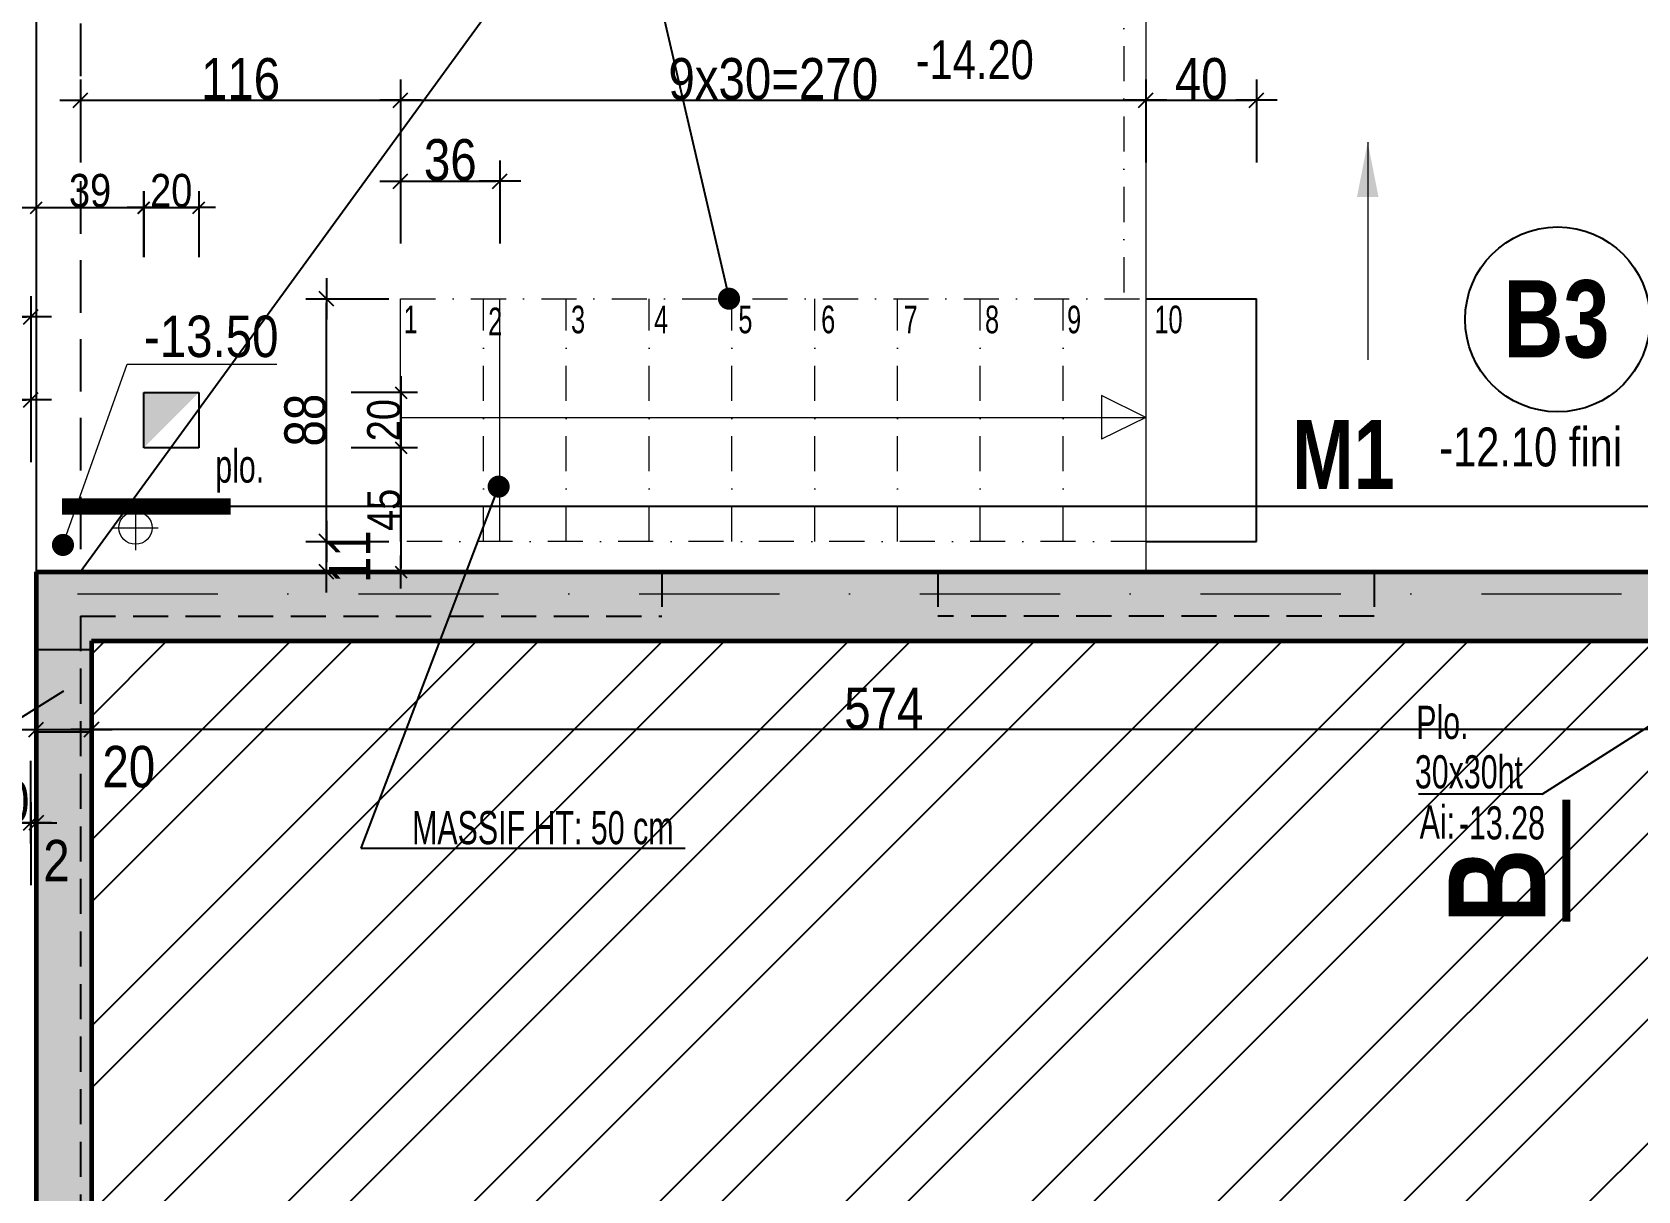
# Model space of a CAD drawing. Header units: millimetres. Extents: x -22 to 27383, y -3644 to 590.
# Drawn here: x 21529 to 22110, y -466 to -46 of the extents above; entities that cross this region are included whole.
import ezdxf
from ezdxf.enums import TextEntityAlignment as Align

# ---------------------------------------------------------------- set-up
doc = ezdxf.new("R2010")
doc.units = ezdxf.units.MM
doc.linetypes.add('CACHEX2', pattern=[19.05, 12.7, -6.35])
doc.linetypes.add('TIRETPTX2', pattern=[50.8, 25.4, -12.7, 0, -12.7])
for name, color, linetype in [('01_cote_gen', 4, 'Continuous'), ('01_linteaux', 2, 'Continuous'), ('01_murs_sup', 2, 'CACHEX2'), ('01_poch_murs', 253, 'Continuous'), ('01_resv', 32, 'Continuous'), ('01_texte', 230, 'Continuous'), ('AA_COTES', 2, 'Continuous')]:
    doc.layers.add(name, color=color, linetype=linetype)
doc.layers.add('01_murs_coup', color=5, linetype='Continuous', lineweight=60)
doc.layers.add('01_tram_axes', color=2, linetype='TIRETPTX2', lineweight=9)
doc.styles.add('ARIAL NA', font='ARIALN.TTF')
doc.styles.add('Arial Narrow', font='ARIALN.TTF')
doc.styles.add('Eurostile', font='')
doc.styles.add('impact', font='impact.ttf')
doc.styles.add('STYLE2', font='ARIALN.TTF')
doc.styles.get('Eurostile').set_extended_font_data('Eurostile')
doc.dimstyles.new('JB50', dxfattribs={"dimscale": 0.1, "dimtxt": 150, "dimasz": 15, "dimexe": 0.1, "dimexo": 0.1, "dimgap": 0.09, "dimtad": 1, "dimdec": 1, "dimdsep": 46, "dimtxsty": 'STYLE2', "dimblk1": 'BOND_G', "dimblk2": 'BOND_D', "dimsah": 1, "dimcen": 1.5, "dimdle": 0.01, "dimse1": 1, "dimse2": 1, "dimclrd": 4, "dimclre": 2, "dimclrt": 6, "dimazin": 2, "dimtfac": 2.333333, "dimtdec": 1, "dimtix": 1, "dimtmove": 2, "dimatfit": 3, "dimldrblk": 'BOND_G', "dimfxl": 1, "dimtolj": 1, "dimtzin": 0, "dimarcsym": 0})
doc.dimstyles.new('JB50res', dxfattribs={"dimscale": 0.1, "dimtxt": 120, "dimasz": 12, "dimexe": 0.1, "dimexo": 0.1, "dimgap": 0.09, "dimtad": 1, "dimdec": 1, "dimdsep": 46, "dimtxsty": 'STYLE2', "dimblk1": 'BOND_G', "dimblk2": 'BOND_D', "dimsah": 1, "dimcen": 1.5, "dimdle": 0.01, "dimse1": 1, "dimse2": 1, "dimclrd": 4, "dimclre": 2, "dimclrt": 6, "dimazin": 2, "dimtfac": 2.333333, "dimtdec": 1, "dimtix": 1, "dimtmove": 2, "dimatfit": 3, "dimldrblk": 'BOND_G', "dimfxl": 1, "dimtolj": 1, "dimtzin": 0, "dimarcsym": 0})

# ---------------------------------------------------------------- blocks, each defined once
blk = doc.blocks.new('BOND_G')
at = {"layer": 'AA_COTES', "color": 0}
for p, q in [((0, -5), (0, 15)), ((5, 0), (-5, 0)), ((1.77, 1.77), (-1.77, -1.77))]:
    blk.add_line(p, q, dxfattribs=at)
blk = doc.blocks.new('BOND_D')
at = {"layer": 'AA_COTES', "color": 0}
for p, q in [((0, 5), (0, -15)), ((5, 0), (-5, 0)), ((-1.77, -1.77), (1.77, 1.77))]:
    blk.add_line(p, q, dxfattribs=at)
blk = doc.blocks.new('*D1608')
at = {"layer": '01_cote_gen', "color": 4, "lineweight": -2, "transparency": 16777216}
blk.add_line((17929.25, -149.44), (21526.78, -149.44), dxfattribs=at)
at = {"layer": 'Defpoints', "color": 0, "transparency": 16777216}
for p in [(21528.28, -149.44), (17927.75, -171.94), (21528.28, -241.83)]:
    blk.add_point(p, dxfattribs=at)
at = {"layer": '01_cote_gen', "color": 4, "lineweight": -2, "transparency": 16777216, "xscale": 1.5, "yscale": 1.5, "zscale": 1.5, "rotation": 180}
blk.add_blockref('BOND_G', (17927.75, -149.44), dxfattribs=at)
at = {"layer": '01_cote_gen', "color": 4, "lineweight": -2, "transparency": 16777216, "xscale": 1.5, "yscale": 1.5, "zscale": 1.5}
blk.add_blockref('BOND_D', (21528.28, -149.44), dxfattribs=at)
at = {"layer": '01_cote_gen', "color": 6, "transparency": 16777216, "insert": (19728.01, -141.77), "char_height": 15, "attachment_point": 5, "style": 'STYLE2'}
blk.add_mtext('\\A1;3600.5', dxfattribs=at)
blk = doc.blocks.new('*D1610')
at = {"layer": '01_cote_gen', "color": 4, "lineweight": -2, "transparency": 16777216}
blk.add_line((21509.78, -332.79), (21526.78, -332.79), dxfattribs=at)
at = {"layer": 'Defpoints', "color": 0, "transparency": 16777216}
for p in [(21528.28, -332.79), (21508.28, -343.38), (21528.28, -343.38)]:
    blk.add_point(p, dxfattribs=at)
at = {"layer": '01_cote_gen', "color": 4, "lineweight": -2, "transparency": 16777216, "xscale": 1.5, "yscale": 1.5, "zscale": 1.5, "rotation": 180}
blk.add_blockref('BOND_G', (21508.28, -332.79), dxfattribs=at)
at = {"layer": '01_cote_gen', "color": 4, "lineweight": -2, "transparency": 16777216, "xscale": 1.5, "yscale": 1.5, "zscale": 1.5}
blk.add_blockref('BOND_D', (21528.28, -332.79), dxfattribs=at)
at = {"layer": '01_cote_gen', "color": 6, "transparency": 16777216, "insert": (21518.28, -325.12), "char_height": 15, "attachment_point": 5, "style": 'STYLE2'}
blk.add_mtext('\\A1;20', dxfattribs=at)
blk = doc.blocks.new('*D1614')
at = {"layer": '01_cote_gen', "color": 4, "lineweight": -2, "transparency": 16777216}
blk.add_line((20760.26, -179.51), (21526.78, -179.51), dxfattribs=at)
at = {"layer": 'Defpoints', "color": 0, "transparency": 16777216}
for p in [(21528.28, -171.94), (21528.28, -179.51), (20758.76, -202.01)]:
    blk.add_point(p, dxfattribs=at)
at = {"layer": '01_cote_gen', "color": 4, "lineweight": -2, "transparency": 16777216, "xscale": 1.5, "yscale": 1.5, "zscale": 1.5, "rotation": 180}
blk.add_blockref('BOND_G', (20758.76, -179.51), dxfattribs=at)
at = {"layer": '01_cote_gen', "color": 4, "lineweight": -2, "transparency": 16777216, "xscale": 1.5, "yscale": 1.5, "zscale": 1.5}
blk.add_blockref('BOND_D', (21528.28, -179.51), dxfattribs=at)
at = {"layer": '01_cote_gen', "color": 6, "transparency": 16777216, "insert": (21143.52, -171.84), "char_height": 15, "attachment_point": 5, "style": 'STYLE2'}
blk.add_mtext('\\A1;769.5', dxfattribs=at)
blk = doc.blocks.new('*D1860')
at = {"layer": '01_resv', "color": 4, "lineweight": -2, "transparency": 16777216}
blk.add_line((21662.36, -178.04), (21662.36, -195.64), dxfattribs=at)
at = {"layer": 'Defpoints', "color": 0, "transparency": 16777216}
for p in [(21589.17, -176.84), (21589.17, -196.84), (21662.36, -196.84)]:
    blk.add_point(p, dxfattribs=at)
at = {"layer": '01_resv', "color": 4, "lineweight": -2, "transparency": 16777216, "xscale": 1.2, "yscale": 1.2, "zscale": 1.2}
for name, p, rotation in [('BOND_G', (21662.36, -176.84), 90), ('BOND_D', (21662.36, -196.84), 270)]:
    blk.add_blockref(name, p, dxfattribs=dict(at, rotation=rotation))
at = {"layer": '01_resv', "color": 6, "lineweight": 0, "transparency": 16777216, "insert": (21656.22, -186.84), "char_height": 12, "attachment_point": 5, "rotation": 90, "style": 'STYLE2'}
blk.add_mtext('\\A1;20', dxfattribs=at)
blk = doc.blocks.new('*D1836')
at = {"layer": '01_resv', "color": 4, "lineweight": -2, "transparency": 16777216}
blk.add_line((21662.36, -198.04), (21662.36, -240.63), dxfattribs=at)
at = {"layer": 'Defpoints', "color": 0, "transparency": 16777216}
for p in [(21647.12, -196.84), (21651.99, -241.83), (21662.36, -241.83)]:
    blk.add_point(p, dxfattribs=at)
at = {"layer": '01_resv', "color": 4, "lineweight": -2, "transparency": 16777216, "xscale": 1.2, "yscale": 1.2, "zscale": 1.2}
for name, p, rotation in [('BOND_G', (21662.36, -196.84), 90), ('BOND_D', (21662.36, -241.83), 270)]:
    blk.add_blockref(name, p, dxfattribs=dict(at, rotation=rotation))
at = {"layer": '01_resv', "color": 6, "lineweight": 0, "transparency": 16777216, "insert": (21656.25, -219.34), "char_height": 12, "attachment_point": 5, "rotation": 90, "style": 'STYLE2'}
blk.add_mtext('\\A1;45', dxfattribs=at)
blk = doc.blocks.new('*D1861')
at = {"layer": '01_resv', "color": 4, "lineweight": -2, "transparency": 16777216}
blk.add_line((21531.48, -109.83), (21568.07, -109.83), dxfattribs=at)
at = {"layer": 'Defpoints', "color": 0, "transparency": 16777216}
for p in [(21569.27, -109.83), (21530.28, -118.59), (21569.27, -176.84)]:
    blk.add_point(p, dxfattribs=at)
at = {"layer": '01_resv', "color": 4, "lineweight": -2, "transparency": 16777216, "xscale": 1.2, "yscale": 1.2, "zscale": 1.2, "rotation": 180}
blk.add_blockref('BOND_G', (21530.28, -109.83), dxfattribs=at)
at = {"layer": '01_resv', "color": 4, "lineweight": -2, "transparency": 16777216, "xscale": 1.2, "yscale": 1.2, "zscale": 1.2}
blk.add_blockref('BOND_D', (21569.27, -109.83), dxfattribs=at)
at = {"layer": '01_resv', "color": 6, "lineweight": 0, "transparency": 16777216, "insert": (21549.78, -103.7), "char_height": 12, "attachment_point": 5, "style": 'STYLE2'}
blk.add_mtext('\\A1;39', dxfattribs=at)
blk = doc.blocks.new('*D1837')
at = {"layer": '01_resv', "color": 4, "lineweight": -2, "transparency": 16777216}
blk.add_line((21570.37, -109.83), (21587.97, -109.83), dxfattribs=at)
at = {"layer": 'Defpoints', "color": 0, "transparency": 16777216}
for p in [(21589.17, -109.83), (21569.17, -115.83), (21589.17, -176.84)]:
    blk.add_point(p, dxfattribs=at)
at = {"layer": '01_resv', "color": 4, "lineweight": -2, "transparency": 16777216, "xscale": 1.2, "yscale": 1.2, "zscale": 1.2, "rotation": 180}
blk.add_blockref('BOND_G', (21569.17, -109.83), dxfattribs=at)
at = {"layer": '01_resv', "color": 4, "lineweight": -2, "transparency": 16777216, "xscale": 1.2, "yscale": 1.2, "zscale": 1.2}
blk.add_blockref('BOND_D', (21589.17, -109.83), dxfattribs=at)
at = {"layer": '01_resv', "color": 6, "lineweight": 0, "transparency": 16777216, "insert": (21579.17, -103.7), "char_height": 12, "attachment_point": 5, "style": 'STYLE2'}
blk.add_mtext('\\A1;20', dxfattribs=at)
blk = doc.blocks.new('*D2252')
at = {"layer": '01_linteaux', "color": 4, "lineweight": -2, "transparency": 16777216}
for p, q in [((21526.78, -332.79), (21525.28, -332.79)), ((21528.28, -332.79), (21530.28, -332.79)), ((21531.78, -332.79), (21533.28, -332.79))]:
    blk.add_line(p, q, dxfattribs=at)
at = {"layer": 'Defpoints', "color": 0, "transparency": 16777216}
for p in [(21530.28, -332.79), (21528.28, -355.29), (21530.28, -355.29)]:
    blk.add_point(p, dxfattribs=at)
at = {"layer": '01_linteaux', "color": 4, "lineweight": -2, "transparency": 16777216, "xscale": 1.5, "yscale": 1.5, "zscale": 1.5}
blk.add_blockref('BOND_G', (21528.28, -332.79), dxfattribs=at)
at = {"layer": '01_linteaux', "color": 4, "lineweight": -2, "transparency": 16777216, "xscale": 1.5, "yscale": 1.5, "zscale": 1.5, "rotation": 180}
blk.add_blockref('BOND_D', (21530.28, -332.79), dxfattribs=at)
at = {"layer": '01_linteaux', "color": 6, "transparency": 16777216, "insert": (21537.6, -346.45), "char_height": 15, "attachment_point": 5, "style": 'STYLE2'}
blk.add_mtext('\\A1;2', dxfattribs=at)
blk = doc.blocks.new('*D2253')
at = {"layer": '01_cote_gen', "color": 4, "lineweight": -2, "transparency": 16777216}
blk.add_line((21531.78, -298.96), (21548.78, -298.96), dxfattribs=at)
at = {"layer": 'Defpoints', "color": 0, "transparency": 16777216}
for p in [(21550.28, -298.96), (21530.28, -314.45), (21550.28, -314.45)]:
    blk.add_point(p, dxfattribs=at)
at = {"layer": '01_cote_gen', "color": 4, "lineweight": -2, "transparency": 16777216, "xscale": 1.5, "yscale": 1.5, "zscale": 1.5, "rotation": 180}
blk.add_blockref('BOND_G', (21530.28, -298.96), dxfattribs=at)
at = {"layer": '01_cote_gen', "color": 4, "lineweight": -2, "transparency": 16777216, "xscale": 1.5, "yscale": 1.5, "zscale": 1.5}
blk.add_blockref('BOND_D', (21550.28, -298.96), dxfattribs=at)
at = {"layer": '01_cote_gen', "color": 6, "transparency": 16777216, "insert": (21563.81, -312.48), "char_height": 15, "attachment_point": 5, "style": 'STYLE2'}
blk.add_mtext('\\A1;20', dxfattribs=at)
blk = doc.blocks.new('*D2255')
at = {"layer": '01_cote_gen', "color": 4, "lineweight": -2, "transparency": 16777216}
blk.add_line((22122.78, -298.96), (21551.78, -298.96), dxfattribs=at)
at = {"layer": 'Defpoints', "color": 0, "transparency": 16777216}
for p in [(21550.28, -298.96), (22124.28, -334.61), (21550.28, -353.79)]:
    blk.add_point(p, dxfattribs=at)
at = {"layer": '01_cote_gen', "color": 4, "lineweight": -2, "transparency": 16777216, "xscale": 1.5, "yscale": 1.5, "zscale": 1.5, "rotation": 180}
blk.add_blockref('BOND_D', (21550.28, -298.96), dxfattribs=at)
at = {"layer": '01_cote_gen', "color": 4, "lineweight": -2, "transparency": 16777216, "xscale": 1.5, "yscale": 1.5, "zscale": 1.5}
blk.add_blockref('BOND_G', (22124.28, -298.96), dxfattribs=at)
at = {"layer": '01_cote_gen', "color": 6, "transparency": 16777216, "insert": (21837.28, -291.33), "char_height": 15, "attachment_point": 5, "style": 'STYLE2'}
blk.add_mtext('\\A1;574', dxfattribs=at)
blk = doc.blocks.new('*D2339')
at = {"layer": '01_cote_gen', "color": 4, "lineweight": -2, "transparency": 16777216}
blk.add_line((21663.76, -100.27), (21696.76, -100.27), dxfattribs=at)
at = {"layer": 'Defpoints', "color": 0, "transparency": 16777216}
for p in [(21698.26, -100.27), (21662.26, -107.77), (21698.26, -122.77)]:
    blk.add_point(p, dxfattribs=at)
at = {"layer": '01_cote_gen', "color": 4, "lineweight": -2, "transparency": 16777216, "xscale": 1.5, "yscale": 1.5, "zscale": 1.5, "rotation": 180}
blk.add_blockref('BOND_G', (21662.26, -100.27), dxfattribs=at)
at = {"layer": '01_cote_gen', "color": 4, "lineweight": -2, "transparency": 16777216, "xscale": 1.5, "yscale": 1.5, "zscale": 1.5}
blk.add_blockref('BOND_D', (21698.26, -100.27), dxfattribs=at)
at = {"layer": '01_cote_gen', "color": 6, "lineweight": 0, "transparency": 16777216, "insert": (21680.26, -92.6), "char_height": 15, "attachment_point": 5, "style": 'STYLE2'}
blk.add_mtext('\\A1;36', dxfattribs=at)
blk = doc.blocks.new('*D2337')
at = {"layer": '01_cote_gen', "color": 4, "lineweight": -2, "transparency": 16777216}
blk.add_line((21547.78, -70.91), (21660.76, -70.91), dxfattribs=at)
at = {"layer": 'Defpoints', "color": 0, "transparency": 16777216}
for p in [(21662.26, -70.91), (21546.28, -78.25), (21662.26, -117.4)]:
    blk.add_point(p, dxfattribs=at)
at = {"layer": '01_cote_gen', "color": 4, "lineweight": -2, "transparency": 16777216, "xscale": 1.5, "yscale": 1.5, "zscale": 1.5, "rotation": 180}
blk.add_blockref('BOND_G', (21546.28, -70.91), dxfattribs=at)
at = {"layer": '01_cote_gen', "color": 4, "lineweight": -2, "transparency": 16777216, "xscale": 1.5, "yscale": 1.5, "zscale": 1.5}
blk.add_blockref('BOND_D', (21662.26, -70.91), dxfattribs=at)
at = {"layer": '01_cote_gen', "color": 6, "lineweight": 0, "transparency": 16777216, "insert": (21604.27, -63.24), "char_height": 15, "attachment_point": 5, "style": 'STYLE2'}
blk.add_mtext('\\A1;116', dxfattribs=at)
blk = doc.blocks.new('*D2340')
at = {"layer": '01_cote_gen', "color": 4, "lineweight": -2, "transparency": 16777216}
blk.add_line((21663.76, -70.91), (21930.76, -70.91), dxfattribs=at)
at = {"layer": 'Defpoints', "color": 0, "transparency": 16777216}
for p in [(21932.26, -70.91), (21662.26, -78.41), (21932.26, -162.65)]:
    blk.add_point(p, dxfattribs=at)
at = {"layer": '01_cote_gen', "color": 4, "lineweight": -2, "transparency": 16777216, "xscale": 1.5, "yscale": 1.5, "zscale": 1.5, "rotation": 180}
blk.add_blockref('BOND_G', (21662.26, -70.91), dxfattribs=at)
at = {"layer": '01_cote_gen', "color": 4, "lineweight": -2, "transparency": 16777216, "xscale": 1.5, "yscale": 1.5, "zscale": 1.5}
blk.add_blockref('BOND_D', (21932.26, -70.91), dxfattribs=at)
at = {"layer": '01_cote_gen', "color": 6, "lineweight": 0, "transparency": 16777216, "insert": (21797.26, -63.24), "char_height": 15, "attachment_point": 5, "style": 'STYLE2'}
blk.add_mtext('\\A1;9x30=270', dxfattribs=at)
blk = doc.blocks.new('*D2341')
at = {"layer": '01_cote_gen', "color": 4, "lineweight": -2, "transparency": 16777216}
blk.add_line((21635.44, -229.33), (21635.44, -144.33), dxfattribs=at)
at = {"layer": 'Defpoints', "color": 0, "transparency": 16777216}
for p in [(21635.44, -142.83), (21662.26, -142.83), (21642.94, -230.83)]:
    blk.add_point(p, dxfattribs=at)
at = {"layer": '01_cote_gen', "color": 4, "lineweight": -2, "transparency": 16777216, "xscale": 1.5, "yscale": 1.5, "zscale": 1.5}
for name, p, rotation in [('BOND_D', (21635.44, -142.83), 90), ('BOND_G', (21635.44, -230.83), 270)]:
    blk.add_blockref(name, p, dxfattribs=dict(at, rotation=rotation))
at = {"layer": '01_cote_gen', "color": 6, "lineweight": 0, "transparency": 16777216, "insert": (21627.78, -186.83), "char_height": 15, "attachment_point": 5, "rotation": 90, "style": 'STYLE2'}
blk.add_mtext('\\A1;88', dxfattribs=at)
blk = doc.blocks.new('*D2342')
at = {"layer": '01_cote_gen', "color": 4, "lineweight": -2, "transparency": 16777216}
blk.add_line((21933.76, -70.91), (21970.76, -70.91), dxfattribs=at)
at = {"layer": 'Defpoints', "color": 0, "transparency": 16777216}
for p in [(21972.26, -70.91), (21932.26, -93.41), (21972.26, -142.83)]:
    blk.add_point(p, dxfattribs=at)
at = {"layer": '01_cote_gen', "color": 4, "lineweight": -2, "transparency": 16777216, "xscale": 1.5, "yscale": 1.5, "zscale": 1.5, "rotation": 180}
blk.add_blockref('BOND_G', (21932.26, -70.91), dxfattribs=at)
at = {"layer": '01_cote_gen', "color": 4, "lineweight": -2, "transparency": 16777216, "xscale": 1.5, "yscale": 1.5, "zscale": 1.5}
blk.add_blockref('BOND_D', (21972.26, -70.91), dxfattribs=at)
at = {"layer": '01_cote_gen', "color": 6, "lineweight": 0, "transparency": 16777216, "insert": (21952.26, -63.24), "char_height": 15, "attachment_point": 5, "style": 'STYLE2'}
blk.add_mtext('\\A1;40', dxfattribs=at)
blk = doc.blocks.new('*D2431')
at = {"layer": '01_cote_gen', "color": 4, "lineweight": -2, "transparency": 16777216}
blk.add_line((21635.44, -240.33), (21635.44, -232.33), dxfattribs=at)
at = {"layer": 'Defpoints', "color": 0, "transparency": 16777216}
for p in [(21635.44, -230.83), (21698.26, -230.83), (21698.5, -241.83)]:
    blk.add_point(p, dxfattribs=at)
at = {"layer": '01_cote_gen', "color": 4, "lineweight": -2, "transparency": 16777216, "xscale": 1.5, "yscale": 1.5, "zscale": 1.5}
for name, p, rotation in [('BOND_D', (21635.44, -230.83), 90), ('BOND_G', (21635.44, -241.83), 270)]:
    blk.add_blockref(name, p, dxfattribs=dict(at, rotation=rotation))
at = {"layer": '01_cote_gen', "color": 6, "lineweight": 0, "transparency": 16777216, "insert": (21643.82, -236.33), "char_height": 15, "attachment_point": 5, "rotation": 90, "style": 'STYLE2'}
blk.add_mtext('\\A1;11', dxfattribs=at)

msp = doc.modelspace()

# ---------------------------------------------------------------- hatches: boundary and pattern name
at = {"layer": '01_murs_sup'}
h = msp.add_hatch(dxfattribs=at)
h.set_pattern_fill('DASH', color=256, scale=2.5, angle=135)
h.set_pattern_definition([(135, (-632.5555, 11538.144), (-11.2253202, 9e-16), [7.9375, -7.9375])])
h.paths.add_polyline_path([(21546.28, -257.83), (21756.83, -257.83), (21756.83, -241.83), (21530.28, -241.83), (21530.28, -868.95), (21804.22, -868.94), (21804.22, -850.94), (21546.28, -850.95)])
h.paths.add_polyline_path([(22014.97, -241.83), (21856.83, -241.83), (21856.83, -257.83), (22014.97, -257.83)])
h.paths.add_polyline_path([(22332.66, -241.83), (22214.97, -241.83), (22214.97, -257.83), (22264.97, -257.83), (22264.97, -850.84), (21907.42, -850.84), (21907.42, -868.93), (22626.98, -868.88), (22626.97, -850.88), (22282.97, -850.91), (22282.97, -257.83), (22332.66, -257.83)])
h.paths.add_polyline_path([(22652.74, -241.83), (22432.66, -241.83), (22432.66, -257.83), (22652.74, -257.83)])
h.paths.add_polyline_path([(23401.4, -241.83), (22952.74, -241.83), (22952.74, -257.83), (23149.24, -257.83), (23149.24, -815.86), (22963.24, -815.86), (22963.24, -850.86), (22728.97, -850.91), (22728.98, -868.91), (22981.24, -868.86), (22981.24, -833.86), (23149.24, -833.86), (23149.24, -895.71), (23167.24, -895.71), (23167.24, -257.83), (23401.4, -257.83)])
h.paths.add_polyline_path([(23678.24, -241.83), (23501.4, -241.83), (23501.4, -257.83), (23662.24, -257.83), (23662.24, -408.79), (23678.24, -408.79)])
h.paths.add_polyline_path([(23678.24, -708.79), (23662.24, -708.79), (23662.24, -1067.83), (23167.24, -1067.83), (23167.24, -998.91), (23149.24, -998.91), (23149.24, -1778.83), (23167.24, -1778.83), (23167.24, -1085.83), (23662.24, -1085.83), (23662.24, -1208.79), (23678.24, -1208.79)])
h.paths.add_polyline_path([(23018.84, -998.87), (22913.84, -998.87), (22913.84, -1016.87), (23000.84, -1016.87), (23000.84, -1677.83), (22965.84, -1677.83), (22965.84, -1885.83), (22562.18, -1885.83), (22562.18, -1756.03), (22546.18, -1756.03), (22546.18, -2312.92), (22562.18, -2312.92), (22562.18, -1903.83), (23000.84, -1903.83), (23000.84, -1923.83), (23018.84, -1923.83), (23018.84, -1885.83), (22983.84, -1885.83), (22983.84, -1695.83), (23018.84, -1695.83)])
h.paths.add_polyline_path([(22562.18, -1609.83), (22526.42, -1609.83), (22526.42, -1625.83), (22546.18, -1625.83), (22546.18, -1656.03), (22562.18, -1656.03)])
h.paths.add_polyline_path([(22282.97, -1016.87), (22811.84, -1016.87), (22811.84, -998.87), (22200.97, -998.87), (22200.97, -1016.87), (22264.97, -1016.87), (22264.97, -1609.83), (22190.8, -1609.83), (22190.8, -1625.83), (22326.42, -1625.83), (22326.42, -1609.83), (22282.97, -1609.83)])
h.paths.add_polyline_path([(21990.8, -1609.83), (21891.59, -1609.83), (21891.59, -1625.83), (21990.8, -1625.83)], flags=17)
h.paths.add_polyline_path([(21791.59, -1609.83), (21546.28, -1609.83), (21546.28, -1016.87), (22098.97, -1016.87), (22098.97, -998.87), (21530.28, -998.87), (21530.28, -1625.83), (21791.59, -1625.83)])
h.paths.add_polyline_path([(23678.24, -1508.79), (23662.24, -1508.79), (23662.24, -1885.83), (23167.24, -1885.83), (23167.24, -1880.83), (23149.24, -1880.83), (23149.24, -1963.83), (23167.24, -1963.83), (23167.24, -1903.83), (23662.24, -1903.83), (23662.24, -2008.79), (23678.24, -2008.79)])
h.paths.add_polyline_path([(23678.24, -2108.79), (23662.24, -2108.79), (23662.24, -2408.79), (23678.24, -2408.79)])
h.paths.add_polyline_path([(23322.24, -2814.73), (23167.24, -2814.73), (23167.24, -2065.83), (23149.24, -2065.83), (23149.24, -2179.84), (23018.84, -2179.84), (23018.84, -2025.83), (23000.84, -2025.83), (23000.84, -2197.84), (23149.24, -2197.84), (23149.24, -2814.73), (23022.24, -2814.73), (23022.24, -2830.73), (23322.24, -2830.73)])
h.paths.add_polyline_path([(23678.24, -2708.79), (23662.24, -2708.79), (23662.24, -2814.73), (23422.24, -2814.73), (23422.24, -2830.73), (23678.24, -2830.73)])
h.paths.add_polyline_path([(22722.24, -2814.73), (22562.18, -2814.73), (22562.18, -2412.92), (22546.18, -2412.92), (22546.18, -2830.73), (22722.24, -2830.73)])
at = {"layer": '01_poch_murs'}
h = msp.add_hatch(color=256, dxfattribs=at)
h.dxf.hatch_style = 1
h.paths.add_polyline_path([(22654.24, -241.83), (21530.28, -241.83), (21530.28, -269.93), (21550.28, -269.93), (21550.28, -266.83), (22124.28, -266.83), (22124.28, -690.83), (22144.28, -690.83), (22144.28, -266.83), (22418.28, -266.83), (22418.28, -757.83), (22438.28, -757.83), (22438.28, -567.83), (22438.28, -567.83), (22438.28, -526.83), (22438.28, -257.83), (22654.24, -257.83)])
h = msp.add_hatch(dxfattribs=at)
h.set_pattern_fill('ANSI32', color=256, scale=5)
h.paths.add_polyline_path([(22124.28, -266.83), (21550.28, -266.83), (21550.28, -690.83), (22124.28, -690.83)])
h.paths.add_polyline_path([(22011.41, -506.28, -1), (21949.45, -506.28, -1)], flags=16)
h.paths.add_polyline_path([(21819.28, -655.69), (21855.45, -655.69), (21855.45, -624.46), (21819.28, -624.46)], flags=24)
h.paths.add_polyline_path([(21550.69, -328.01), (21577.3, -328.01), (21577.3, -296.79), (21550.69, -296.79)], flags=24)
h.paths.add_polyline_path([(21819.28, -306.86), (21855.45, -306.86), (21855.45, -275.63), (21819.28, -275.63)], flags=24)
h.paths.add_polyline_path([(21959.91, -530.64), (21994.27, -530.64), (21994.27, -478.14), (21959.91, -478.14)], flags=24)
h.paths.add_polyline_path([(21663.32, -343.88), (21764.25, -343.88), (21764.25, -325.26), (21663.32, -325.26)], flags=24)
h.paths.add_polyline_path([(21846.1, -690.88), (21897.69, -690.88), (21897.69, -675.56), (21846.1, -675.56)], flags=9)
h.paths.add_polyline_path([(21810.28, -694.75), (21834.83, -694.75), (21834.83, -657.25), (21810.28, -657.25)], flags=9)
h = msp.add_hatch(color=256, dxfattribs=at)
h.dxf.hatch_style = 1
h.paths.add_polyline_path([(21546.28, -269.93), (21530.28, -269.93), (21530.28, -299.93), (21546.28, -299.93)])
h.paths.add_polyline_path([(21546.28, -299.93), (21530.28, -299.93), (21530.28, -690.83), (21546.28, -690.83)])
h.paths.add_polyline_path([(21529.29, -362.11), (21546.34, -362.11), (21546.34, -330.88), (21529.29, -330.88)], flags=9)
h = msp.add_hatch(color=256, dxfattribs=at)
h.dxf.hatch_style = 1
h.paths.add_polyline_path([(21550.28, -269.93), (21546.28, -269.93), (21546.28, -299.93), (21550.28, -299.93)])
h.paths.add_polyline_path([(21550.28, -299.93), (21546.28, -299.93), (21546.28, -690.83), (21550.28, -690.83)])

# ---------------------------------------------------------------- linework, layer by layer
at = {"layer": '01_linteaux', "linetype": 'CACHEX2', "ltscale": 1.5}
msp.add_line((21546.28, 328.34), (21546.28, -241.83), dxfattribs=at)
at = {"layer": '01_linteaux'}
for p, q in [((21530.28, 303.33), (21530.28, -241.83)), ((21932.26, -142.83), (21972.26, -142.83)), ((21972.26, -230.83), (21972.26, -142.83)), ((21932.26, -230.83), (21972.26, -230.83))]:
    msp.add_line(p, q, dxfattribs=at)
at = {"layer": '01_linteaux', "lineweight": 0}
for p, q in [((21932.26, -33.83), (21932.26, -241.79)), ((21662.26, -230.83), (21662.26, -142.83)), ((21698.26, -230.83), (21698.26, -142.83)), ((21932.26, -142.83), (21932.26, -230.83)), ((21932.26, -185.83), (21916.21, -177.95)), ((21916.21, -177.95), (21916.21, -193.72)), ((21662.26, -185.83), (21932.26, -185.83)), ((21932.26, -185.83), (21916.21, -193.72)), ((21566.24, -217.68), (21566.24, -233.99)), ((21558.09, -225.83), (21574.4, -225.83))]:
    msp.add_line(p, q, dxfattribs=at)
at = {"layer": '01_linteaux', "color": 230, "lineweight": 0}
msp.add_line((22012.59, -86.07), (22012.59, -164.93), dxfattribs=at)
at = {"layer": '01_linteaux', "lineweight": 0}
msp.add_circle((21566.24, -225.83), 6, dxfattribs=at)
at = {"layer": '01_linteaux', "color": 230, "lineweight": 0}
for points in [[(22012.59, -86.07), (22008.69, -105.98), (22012.59, -105.98)], [(22012.59, -86.07), (22016.49, -105.98), (22012.59, -105.98)]]:
    msp.add_solid(points, dxfattribs=at)
at = {"layer": '01_murs_coup'}
for p, q in [((21530.28, -241.83), (21530.28, -770.83)), ((21530.28, -241.83), (22654.24, -241.83)), ((21550.28, -266.83), (21550.28, -770.83)), ((21550.28, -266.83), (22124.28, -266.83))]:
    msp.add_line(p, q, dxfattribs=at)
at = {"layer": '01_murs_sup'}
for p, q in [((21530.28, -241.83), (21530.28, -868.95)), ((21756.83, -241.83), (21530.28, -241.83)), ((21756.83, -241.83), (21756.83, -257.83)), ((22014.97, -241.83), (21856.83, -241.83)), ((21856.83, -241.83), (21856.83, -257.83)), ((22014.97, -241.83), (22014.97, -257.83)), ((21546.28, -257.83), (21546.28, -850.95)), ((21546.28, -257.83), (21756.83, -257.83)), ((22014.97, -257.83), (21856.83, -257.83))]:
    msp.add_line(p, q, dxfattribs=at)
at = {"layer": '01_poch_murs', "linetype": 'CACHEX2', "ltscale": 0.7}
msp.add_line((21935.26, -230.83), (21937.26, -230.83), dxfattribs=at)
at = {"layer": '01_resv', "ltscale": 25}
for p, q in [((21569.27, -196.84), (21569.27, -176.84)), ((21569.27, -176.84), (21589.17, -176.84)), ((21569.27, -196.84), (21569.27, -176.84)), ((21589.17, -176.84), (21589.17, -196.84)), ((21589.17, -196.84), (21569.27, -196.84))]:
    msp.add_line(p, q, dxfattribs=at)
at = {"layer": '01_resv'}
for p, q in [((21530.28, -269.93), (21550.28, -269.93)), ((21550.28, -269.93), (21550.28, -299.93)), ((21550.28, -299.93), (21550.28, -269.93)), ((21489.91, -316.34), (21540.28, -284.93)), ((21550.28, -299.93), (21530.28, -299.93))]:
    msp.add_line(p, q, dxfattribs=at)
at = {"layer": '01_resv', "ltscale": 25}
msp.add_solid([(21569.27, -196.84), (21569.27, -176.84), (21589.17, -176.84)], dxfattribs=at)
msp.add_solid([(21569.27, -196.84), (21569.27, -176.84), (21589.17, -176.84)], dxfattribs=at)
at = {"layer": '01_resv'}
msp.add_solid([(21530.28, -269.93), (21550.28, -269.93), (21550.28, -299.93), (21530.28, -299.93)], dxfattribs=at)
at = {"layer": '01_texte'}
for p, q in [((21851.2, 176.93), (21546.28, -241.83)), ((21753.55, -23.56), (21781.23, -142.83)), ((21697.78, -210.92), (21647.84, -341.97)), ((22301.56, -218.12), (21539.65, -218.12)), ((22075.73, -322.32), (22134.28, -285.03)), ((22075.73, -322.32), (22030.92, -322.32)), ((21647.84, -341.97), (21765.4, -341.97))]:
    msp.add_line(p, q, dxfattribs=at)
at = {"layer": '01_texte', "lineweight": 0}
for p, q in [((21539.96, -232.06), (21563.16, -166.59)), ((21563.16, -166.59), (21617.48, -166.59)), ((21563.16, -166.59), (21617.48, -166.59))]:
    msp.add_line(p, q, dxfattribs=at)
at = {"layer": '01_texte', "const_width": 4}
for points in [[(21779.23, -142.83, 1), (21783.23, -142.83, 1)], [(21695.78, -210.92, 1), (21699.78, -210.92, 1)]]:
    msp.add_lwpolyline(points, format="xyb", close=True, dxfattribs=at)
at = {"layer": '01_texte'}
for points, const_width in [([(21539.65, -218.12), (21600.71, -218.12)], 6), ([(22084.53, -324.32), (22084.53, -368.57)], 3)]:
    msp.add_lwpolyline(points, dxfattribs=dict(at, const_width=const_width))
at = {"layer": '01_texte', "lineweight": 0, "const_width": 4}
msp.add_lwpolyline([(21537.96, -232.06, 1), (21541.96, -232.06, 1)], format="xyb", close=True, dxfattribs=at)
msp.add_lwpolyline([(21537.96, -232.06, 1), (21541.96, -232.06, 1)], format="xyb", close=True, dxfattribs=at)
at = {"layer": '01_texte'}
msp.add_circle((22081.37, -150.32), 33.5, dxfattribs=at)
at = {"layer": '01_tram_axes', "ltscale": 0.5}
for p, q in [((21924.26, -25.83), (21924.26, -142.83)), ((21662.26, -142.83), (21932.26, -142.83)), ((21692.26, -230.83), (21692.26, -142.83)), ((21722.26, -230.83), (21722.26, -142.83)), ((21752.26, -230.83), (21752.26, -142.83)), ((21782.26, -230.83), (21782.26, -142.83)), ((21812.26, -230.83), (21812.26, -142.83)), ((21842.26, -230.83), (21842.26, -142.83)), ((21872.26, -230.83), (21872.26, -142.83)), ((21902.26, -230.83), (21902.26, -142.83)), ((21932.26, -230.83), (21662.26, -230.83))]:
    msp.add_line(p, q, dxfattribs=at)
at = {"layer": '01_tram_axes', "color": 253, "ltscale": 2}
msp.add_line((16256.86, -249.83), (23921.21, -249.83), dxfattribs=at)

# ---------------------------------------------------------------- texts
at = {"layer": '01_texte', "style": 'Eurostile', "width": 0.8}
for s, height, p in [('-14.20', 14.097, (21848.87, -63.26)), ('-12.10 fini', 14.0973, (22038.48, -203.6))]:
    msp.add_text(s, height=height, rotation=0, dxfattribs=at).set_placement(p)
at = {"layer": '01_texte', "style": 'impact'}
msp.add_text(' B3', height=28, dxfattribs=at).set_placement((22076.79, -150.13), align=Align.MIDDLE)
at = {"layer": '01_texte', "width": 0.8}
for s, height, style, p in [('1', 10, 'STYLE2', (21663.37, -155.35)), ('3', 10, 'STYLE2', (21724.01, -155.35)), ('4', 10, 'STYLE2', (21754.09, -155.35)), ('5', 10, 'STYLE2', (21784.61, -155.35)), ('6', 10, 'STYLE2', (21814.6, -155.35)), ('7', 10, 'STYLE2', (21844.46, -155.35)), ('8', 10, 'STYLE2', (21873.96, -155.35)), ('9', 10, 'STYLE2', (21903.69, -155.35)), ('10', 10, 'STYLE2', (21935.32, -155.35)), ('2', 10, 'STYLE2', (21693.98, -156.05)), ('plo.', 12, 'ARIAL NA', (21595.12, -209.46))]:
    msp.add_text(s, height=height, dxfattribs=dict(at, style=style)).set_placement(p)
at = {"layer": '01_texte', "style": 'Arial Narrow'}
msp.add_text('-13.50', height=15, rotation=0, dxfattribs=at).set_placement((21569.32, -163.97))
msp.add_text('-13.50', height=15, rotation=0, dxfattribs=at).set_placement((21569.32, -163.97))
at = {"layer": '01_texte', "style": 'impact'}
msp.add_text(' M1', height=25, dxfattribs=at).set_placement((22000.05, -219.26), align=Align.BOTTOM_CENTER)
at = {"layer": '01_texte', "width": 0.8}
for s, style, p in [('Plo.', 'ARIAL NA', (22039.64, -305.95)), ('MASSIF HT: 50 cm', 'Arial Narrow', (21713.78, -344.1)), ('Ai: ', 'ARIAL NA', (22039.35, -342.07))]:
    msp.add_text(s, height=12, dxfattribs=dict(at, style=style)).set_placement(p, align=Align.BOTTOM_CENTER)
at = {"layer": '01_texte', "style": 'ARIAL NA', "width": 0.8}
for s, p in [('30x30ht', (22029.68, -323.87)), ('-13.28', (22045.61, -342.36))]:
    msp.add_text(s, height=12, dxfattribs=at).set_placement(p, align=Align.BOTTOM_LEFT)
at = {"layer": '01_texte', "style": 'impact'}
msp.add_text('B', height=35, rotation=90, dxfattribs=at).set_placement((22087.38, -355.65), align=Align.BOTTOM_CENTER)

# ---------------------------------------------------------------- dimensions: what is measured, and where the dimension line sits
at = {"layer": '01_cote_gen', "lineweight": 0}
for base, p1, p2, picture, middle in [((21662.26, -70.91), (21546.28, -78.25), (21662.26, -117.4), '*D2337', (21604.27, -63.24)), ((21972.26, -70.91), (21932.26, -93.41), (21972.26, -142.83), '*D2342', (21952.26, -63.24)), ((21698.26, -100.27), (21662.26, -107.77), (21698.26, -122.77), '*D2339', (21680.26, -92.6))]:
    dim = msp.add_linear_dim(base=base, p1=p1, p2=p2, dimstyle='JB50', dxfattribs=at)
    dim.commit()
    dim.dimension.update_dxf_attribs({"geometry": picture, "text_midpoint": middle})
dim = msp.add_linear_dim(base=(21932.26, -70.91), p1=(21662.26, -78.41), p2=(21932.26, -162.65), text='9x30=270', dimstyle='JB50', dxfattribs=at)
dim.commit()
dim.dimension.update_dxf_attribs({"geometry": '*D2340', "text_midpoint": (21797.26, -63.24)})
at = {"layer": '01_cote_gen'}
for base, p1, p2, picture, middle in [((21528.28, -149.44), (17927.75, -171.94), (21528.28, -241.83), '*D1608', (19728.01, -141.77)), ((21528.28, -179.51), (20758.76, -202.01), (21528.28, -171.94), '*D1614', (21143.52, -171.84)), ((21550.28, -298.96), (22124.28, -334.61), (21550.28, -353.79), '*D2255', (21837.28, -291.33)), ((21528.28, -332.79), (21508.28, -343.38), (21528.28, -343.38), '*D1610', (21518.28, -325.12))]:
    dim = msp.add_linear_dim(base=base, p1=p1, p2=p2, dimstyle='JB50', dxfattribs=at)
    dim.commit()
    dim.dimension.update_dxf_attribs({"geometry": picture, "text_midpoint": middle})
at = {"layer": '01_cote_gen', "lineweight": 0}
dim = msp.add_linear_dim(base=(21635.44, -142.83), p1=(21642.94, -230.83), p2=(21662.26, -142.83), angle=90, dimstyle='JB50', dxfattribs=at)
dim.commit()
dim.dimension.update_dxf_attribs({"geometry": '*D2341', "text_midpoint": (21627.78, -186.83)})
dim = msp.add_linear_dim(base=(21635.44, -230.83), p1=(21698.5, -241.83), p2=(21698.26, -230.83), angle=90, dimstyle='JB50', dxfattribs=at)
dim.commit()
dim.dimension.update_dxf_attribs({"geometry": '*D2431', "text_midpoint": (21643.82, -236.33), "dimtype": 160})
at = {"layer": '01_cote_gen'}
dim = msp.add_linear_dim(base=(21550.28, -298.96), p1=(21530.28, -314.45), p2=(21550.28, -314.45), dimstyle='JB50', dxfattribs=at)
dim.commit()
dim.dimension.update_dxf_attribs({"geometry": '*D2253', "text_midpoint": (21563.81, -312.48), "dimtype": 160})
at = {"layer": '01_linteaux'}
dim = msp.add_linear_dim(base=(21530.28, -332.79), p1=(21528.28, -355.29), p2=(21530.28, -355.29), dimstyle='JB50', dxfattribs=at)
dim.commit()
dim.dimension.update_dxf_attribs({"geometry": '*D2252', "text_midpoint": (21537.6, -346.45), "dimtype": 160})
at = {"layer": '01_resv', "lineweight": 0}
for base, p1, p2, picture, middle in [((21569.27, -109.83), (21530.28, -118.59), (21569.27, -176.84), '*D1861', (21549.78, -103.7)), ((21589.17, -109.83), (21569.17, -115.83), (21589.17, -176.84), '*D1837', (21579.17, -103.7))]:
    dim = msp.add_linear_dim(base=base, p1=p1, p2=p2, dimstyle='JB50res', dxfattribs=at)
    dim.commit()
    dim.dimension.update_dxf_attribs({"geometry": picture, "text_midpoint": middle})
for base, p1, p2, picture, middle in [((21662.36, -196.84), (21589.17, -176.84), (21589.17, -196.84), '*D1860', (21656.22, -186.84)), ((21662.36, -241.83), (21647.12, -196.84), (21651.99, -241.83), '*D1836', (21656.25, -219.34))]:
    dim = msp.add_linear_dim(base=base, p1=p1, p2=p2, angle=90, dimstyle='JB50res', dxfattribs=at)
    dim.commit()
    dim.dimension.update_dxf_attribs({"geometry": picture, "text_midpoint": middle})

doc.saveas('drawing.dxf')
